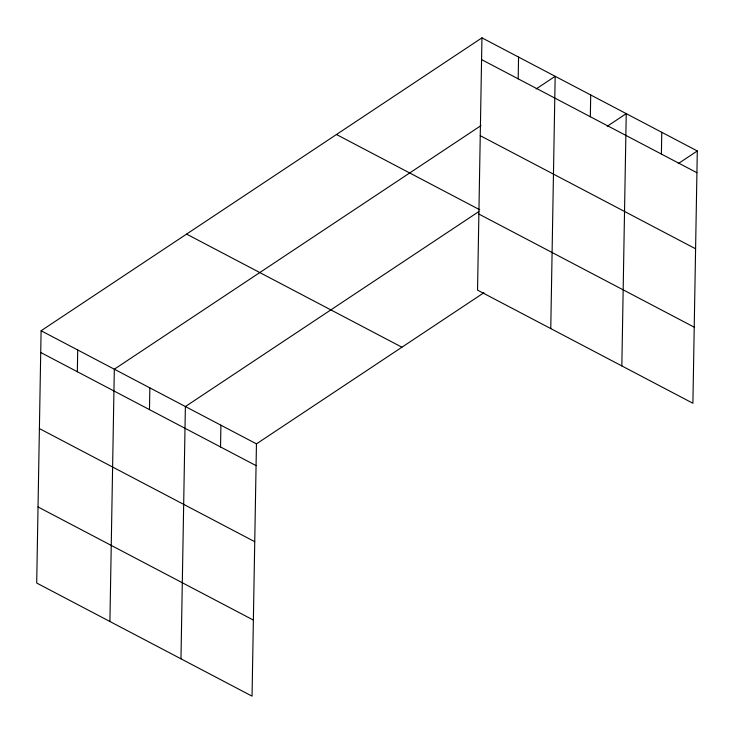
<?xml version="1.0" encoding="UTF-8"?>
<svg xmlns="http://www.w3.org/2000/svg" width="734" height="734" viewBox="0 0 734 734"><rect width="100%" height="100%" fill="white"/><g stroke="black" fill="none" stroke-linecap="round" stroke-linejoin="round"><path stroke-width="1.1" d="M481.954 37.847L477.55 290.132L692.896 403.25L697.3 150.965L481.954 37.847L41.104 330.75L36.7 583.035L252.046 696.153L256.45 443.868L483.945 292.719M77.336 371.734L77.712 349.98M109.916 621.496L114.32 369.211L481.009 125.587M149.47 409.627L149.855 387.882M180.977 658.82L185.381 406.544L478.871 211.548M220.539 446.96L220.916 425.206M518.186 78.832L518.562 57.078M550.766 328.584L555.17 76.308L536.159 88.942M590.329 116.724L590.705 94.97M621.836 365.917L626.24 113.642L607.22 126.276M661.389 154.048L661.765 132.303M678.28 163.599L697.3 150.965M481.577 59.601L696.924 172.719M480.247 135.671L695.593 248.789M336.475 134.505L479.742 209.768M478.88 214.053L694.226 327.171M186.583 234.1L401.929 347.219M41.104 330.75L256.45 443.868M40.728 352.503L256.065 465.622M39.397 428.573L254.744 541.692M38.03 506.955L253.377 620.074"/></g></svg>
